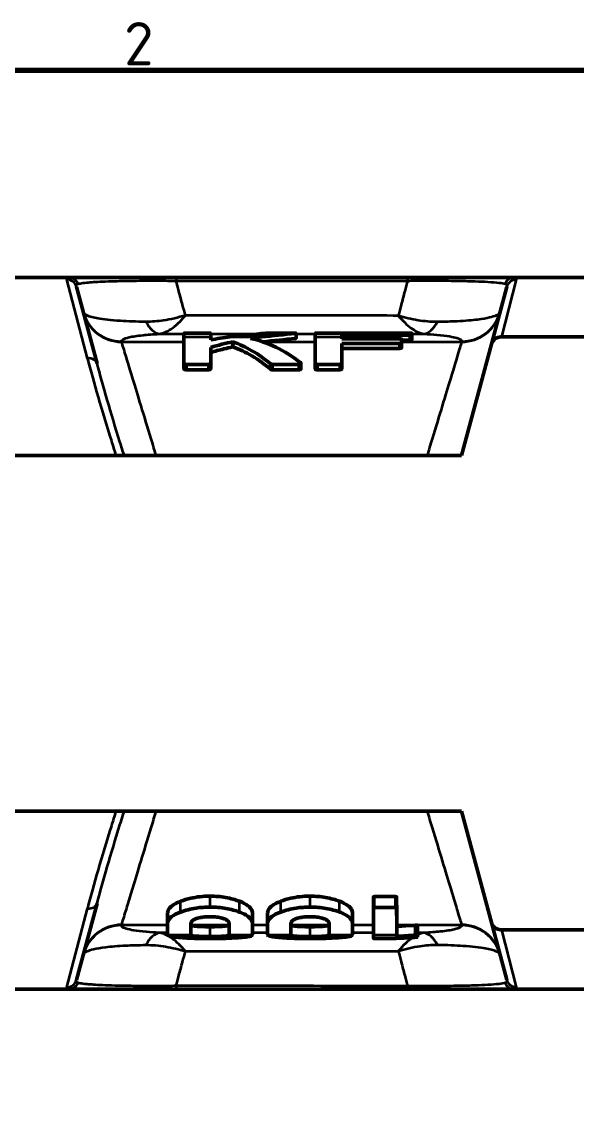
# Model space of a CAD drawing. Header units: millimetres. Extents: x 0 to 1485, y 0 to 1050.
# Drawn here: x 1183.6 to 1295.8, y 811.3 to 1034.7 of the extents above; entities that cross this region are included whole.
import ezdxf

# ---------------------------------------------------------------- set-up
doc = ezdxf.new("R2010")
doc.units = ezdxf.units.MM
doc.header["$LTSCALE"] = 2.5
for name, color, linetype, lineweight in [('Rahmen (ISO)', 7, 'Continuous', 70), ('Sichtbar (ISO)', 7, 'Continuous', 50), ('Sichtbar schmal (ISO)', 7, 'Continuous', 35)]:
    doc.layers.add(name, color=color, linetype=linetype, lineweight=lineweight)
doc.styles.add('Notiztext (DIN)', font='isocpeur.ttf')

# ---------------------------------------------------------------- blocks, each defined once
blk = doc.blocks.new('Ränder Standardrahmen')
at = {"layer": 'Rahmen (ISO)', "flags": 128}
blk.add_lwpolyline([(10, 10), (10, 410), (584, 410), (584, 10), (10, 10)], dxfattribs=at)
at = {"layer": 'Rahmen (ISO)', "insert": (481.703, 410.4), "char_height": 3.5, "attachment_point": 7, "style": 'Notiztext (DIN)'}
blk.add_mtext('2', dxfattribs=at)

msp = doc.modelspace()

# ---------------------------------------------------------------- linework, layer by layer
at = {"layer": 'Sichtbar (ISO)'}
for p, q in [((1177.187, 983.024), (1193.13, 983.024)), ((1214.765, 983.024), (1193.13, 983.024)), ((1194.642, 981.171), (1198.796, 965.67)), ((1261.572, 983.024), (1214.765, 983.024)), ((1283.144, 983.024), (1261.572, 983.024)), ((1278.533, 969.541), (1281.645, 981.153)), ((1299.174, 983.024), (1283.144, 983.024)), ((1216.378, 971.755), (1216.378, 971.02)), ((1216.378, 971.02), (1216.378, 965.704)), ((1221.778, 971.02), (1221.778, 971.756)), ((1221.778, 970.411), (1221.778, 971.02)), ((1226.266, 970.036), (1226.266, 969.016)), ((1239.048, 971.758), (1239.048, 970.754)), ((1242.922, 971.758), (1242.922, 971.02)), ((1242.922, 971.02), (1242.922, 965.705)), ((1248.298, 971.02), (1248.298, 971.367)), ((1248.298, 970.63), (1248.298, 971.02)), ((1248.298, 965.705), (1248.298, 969.724)), ((1260.37, 969.836), (1260.37, 970.557)), ((1260.37, 969.836), (1260.37, 968.812)), ((1262.458, 971.408), (1262.458, 971.761)), ((1262.458, 971.408), (1262.458, 970.405)), ((1280.465, 971.024), (1389.93, 971.024)), ((1221.778, 965.704), (1221.778, 968.9)), ((1259.89, 968.698), (1248.298, 968.698)), ((1272.5, 947.024), (1278.533, 969.541)), ((1216.378, 965.704), (1216.378, 964.603)), ((1216.882, 965.471), (1221.298, 965.471)), ((1221.778, 965.704), (1221.778, 964.603)), ((1233.874, 965.594), (1233.874, 964.49)), ((1234.306, 965.471), (1239.514, 965.472)), ((1240.036, 965.69), (1240.036, 964.588)), ((1242.922, 965.705), (1242.922, 964.603)), ((1243.402, 965.472), (1247.818, 965.472)), ((1248.298, 965.705), (1248.298, 964.604)), ((1221.298, 964.365), (1216.882, 964.365)), ((1239.514, 964.365), (1234.306, 964.365)), ((1247.818, 964.365), (1243.402, 964.365)), ((1272.5, 947.024), (991.792, 947.024)), ((1272.5, 875.024), (991.792, 875.024)), ((1278.533, 852.506), (1272.5, 875.024)), ((1198.796, 856.378), (1194.642, 840.877)), ((1254.674, 855.418), (1254.674, 857.625)), ((1254.914, 857.739), (1259.138, 857.739)), ((1213.058, 852.343), (1213.058, 854.431)), ((1230.218, 852.342), (1230.218, 854.431)), ((1233.29, 852.342), (1233.29, 854.43)), ((1250.45, 852.342), (1250.45, 854.43)), ((1254.674, 855.418), (1254.674, 850.031)), ((1259.138, 855.528), (1254.914, 855.528)), ((1213.058, 852.343), (1213.058, 850.031)), ((1217.762, 850.031), (1217.762, 852.266)), ((1225.514, 852.265), (1225.514, 850.031)), ((1230.218, 850.031), (1230.218, 852.342)), ((1233.29, 852.342), (1233.29, 850.031)), ((1237.994, 850.031), (1237.994, 852.265)), ((1245.746, 852.265), (1245.746, 850.031)), ((1250.45, 850.031), (1250.45, 852.342)), ((1259.398, 852.024), (1259.402, 851.706)), ((1259.402, 849.699), (1259.402, 851.706)), ((1263.194, 849.935), (1263.194, 851.943)), ((1263.578, 849.919), (1263.578, 851.926)), ((1281.645, 840.894), (1278.533, 852.506)), ((1213.058, 850.031), (1213.058, 849.978)), ((1217.762, 850), (1217.762, 850.031)), ((1225.514, 850.031), (1225.514, 850)), ((1230.218, 849.978), (1230.218, 850.031)), ((1233.29, 850.031), (1233.29, 849.977)), ((1237.994, 849.999), (1237.994, 850.031)), ((1245.746, 850.031), (1245.746, 849.999)), ((1250.45, 849.977), (1250.45, 850.031)), ((1254.674, 850.031), (1254.674, 849.288)), ((1259.402, 849.699), (1259.398, 850.031)), ((1263.578, 849.54), (1263.578, 849.919)), ((1389.93, 851.024), (1280.465, 851.024)), ((1193.13, 839.024), (1177.187, 839.024)), ((1193.13, 839.024), (1214.765, 839.024)), ((1214.765, 839.024), (1261.572, 839.024)), ((1261.572, 839.024), (1283.144, 839.024)), ((1299.174, 839.024), (1283.144, 839.024))]:
    msp.add_line(p, q, dxfattribs=at)
for centre, start, end in [((1280.465, 969.024), 90, 165), ((1280.465, 853.024), 195, 270)]:
    msp.add_arc(centre, 2, start, end, dxfattribs=at)
for points, knots in [([(1216.882, 971.795), (1216.858, 971.795), (1216.835, 971.795), (1216.783, 971.795), (1216.755, 971.794), (1216.675, 971.792), (1216.626, 971.79), (1216.528, 971.784), (1216.49, 971.78), (1216.437, 971.774), (1216.413, 971.771), (1216.384, 971.763), (1216.378, 971.759), (1216.378, 971.755)], [0, 0, 0, 0, 0.00707077, 0.00707077, 0.01557615, 0.01557615, 0.03218262, 0.03218262, 0.0520908, 0.0520908, 0.07884837, 0.07884837, 0.10317671, 0.10317671, 0.10317671, 0.10317671]), ([(1221.778, 971.756), (1221.778, 971.761), (1221.767, 971.766), (1221.719, 971.775), (1221.683, 971.78), (1221.59, 971.788), (1221.539, 971.791), (1221.454, 971.794), (1221.423, 971.795), (1221.375, 971.795), (1221.359, 971.796), (1221.327, 971.796), (1221.313, 971.796), (1221.298, 971.796)], [0, 0, 0, 0, 0.018224852, 0.018224852, 0.03752498, 0.03752498, 0.058033584, 0.058033584, 0.069120053, 0.069120053, 0.074791049, 0.074791049, 0.079824609, 0.079824609, 0.079824609, 0.079824609]), ([(1233.298, 971.798), (1233.289, 971.798), (1233.281, 971.797), (1233.249, 971.797), (1233.224, 971.797), (1233.15, 971.795), (1233.069, 971.792), (1232.981, 971.788), (1232.956, 971.787), (1232.918, 971.784), (1232.902, 971.783), (1232.89, 971.781)], [0, 0, 0, 0, 0.002571018, 0.002571018, 0.009668011, 0.009668011, 0.025693581, 0.025693581, 0.031747231, 0.031747231, 0.036618875, 0.036618875, 0.036618875, 0.036618875]), ([(1238.914, 971.73), (1238.963, 971.735), (1239.004, 971.74), (1239.045, 971.751), (1239.051, 971.756), (1239.041, 971.766), (1239.024, 971.771), (1238.979, 971.778), (1238.95, 971.783), (1238.869, 971.79), (1238.826, 971.793), (1238.744, 971.796), (1238.711, 971.797), (1238.655, 971.798), (1238.634, 971.798), (1238.593, 971.798), (1238.574, 971.798), (1238.554, 971.798)], [0, 0, 0, 0, 0.023213062, 0.023213062, 0.040773092, 0.040773092, 0.058494986, 0.058494986, 0.07169635, 0.07169635, 0.082846951, 0.082846951, 0.090113902, 0.090113902, 0.094458675, 0.094458675, 0.098513591, 0.098513591, 0.098513591, 0.098513591]), ([(1239.048, 970.754), (1239.048, 970.75), (1239.039, 970.746), (1238.999, 970.736), (1238.96, 970.731), (1238.914, 970.726)], [0.090596155, 0.090596155, 0.090596155, 0.090596155, 0.112429113, 0.112429113, 0.144495524, 0.144495524, 0.144495524, 0.144495524]), ([(1243.402, 971.799), (1243.383, 971.799), (1243.364, 971.799), (1243.32, 971.798), (1243.296, 971.798), (1243.221, 971.796), (1243.174, 971.794), (1243.086, 971.789), (1243.044, 971.785), (1242.981, 971.778), (1242.957, 971.774), (1242.928, 971.766), (1242.922, 971.762), (1242.922, 971.758)], [0, 0, 0, 0, 0.005731751, 0.005731751, 0.013089433, 0.013089433, 0.029148523, 0.029148523, 0.045843443, 0.045843443, 0.061319531, 0.061319531, 0.07538946, 0.07538946, 0.07538946, 0.07538946]), ([(1260.37, 970.557), (1260.37, 970.567), (1260.361, 970.577), (1260.319, 970.594), (1260.292, 970.601), (1260.219, 970.613), (1260.168, 970.619), (1260.074, 970.626), (1260.035, 970.628), (1259.96, 970.63), (1259.925, 970.631), (1259.89, 970.631)], [0, 0, 0, 0, 0.020669978, 0.020669978, 0.037602102, 0.037602102, 0.053703958, 0.053703958, 0.064131667, 0.064131667, 0.072895555, 0.072895555, 0.072895555, 0.072895555]), ([(1259.89, 969.724), (1259.931, 969.724), (1259.972, 969.725), (1260.059, 969.731), (1260.102, 969.735), (1260.19, 969.748), (1260.246, 969.759), (1260.315, 969.782), (1260.335, 969.792), (1260.363, 969.813), (1260.37, 969.825), (1260.37, 969.836)], [0, 0, 0, 0, 0.012466113, 0.012466113, 0.027008874, 0.027008874, 0.044318469, 0.044318469, 0.054885075, 0.054885075, 0.066886871, 0.066886871, 0.066886871, 0.066886871]), ([(1262.458, 971.761), (1262.458, 971.766), (1262.447, 971.772), (1262.401, 971.781), (1262.372, 971.785), (1262.311, 971.791), (1262.273, 971.794), (1262.177, 971.798), (1262.139, 971.799), (1262.076, 971.801), (1262.05, 971.801), (1262.001, 971.801), (1261.978, 971.801), (1261.954, 971.801)], [0, 0, 0, 0, 0.019463062, 0.019463062, 0.0357874, 0.0357874, 0.047483086, 0.047483086, 0.054378809, 0.054378809, 0.058771749, 0.058771749, 0.062860585, 0.062860585, 0.062860585, 0.062860585]), ([(1261.954, 971.368), (1261.984, 971.368), (1262.014, 971.368), (1262.075, 971.369), (1262.107, 971.369), (1262.188, 971.371), (1262.234, 971.373), (1262.32, 971.378), (1262.351, 971.381), (1262.402, 971.387), (1262.423, 971.391), (1262.452, 971.399), (1262.458, 971.404), (1262.458, 971.408)], [0, 0, 0, 0, 0.00897859, 0.00897859, 0.018588605, 0.018588605, 0.034185324, 0.034185324, 0.050208161, 0.050208161, 0.07298202, 0.07298202, 0.096639375, 0.096639375, 0.096639375, 0.096639375]), ([(1262.458, 970.405), (1262.458, 970.399), (1262.447, 970.393), (1262.399, 970.383), (1262.367, 970.379), (1262.302, 970.373), (1262.258, 970.37), (1262.114, 970.365), (1262.033, 970.364), (1261.954, 970.364)], [0, 0, 0, 0, 0.021151976, 0.021151976, 0.038662219, 0.038662219, 0.048936951, 0.048936951, 0.059676119, 0.059676119, 0.059676119, 0.059676119]), ([(1226.266, 969.016), (1225.65, 968.884), (1225.034, 968.742), (1223.554, 968.376), (1222.668, 968.134), (1221.778, 967.86)], [0, 0, 0, 0, 0.26982539, 0.26982539, 0.64795367, 0.64795367, 0.64795367, 0.64795367]), ([(1260.37, 968.812), (1260.37, 968.797), (1260.358, 968.781), (1260.298, 968.749), (1260.253, 968.738), (1260.18, 968.721), (1260.129, 968.712), (1260.042, 968.704), (1260.013, 968.702), (1259.952, 968.699), (1259.921, 968.698), (1259.89, 968.698)], [0, 0, 0, 0, 0.02184499, 0.02184499, 0.04713643, 0.04713643, 0.08787188, 0.08787188, 0.10722044, 0.10722044, 0.1270244, 0.1270244, 0.1270244, 0.1270244]), ([(1216.378, 965.704), (1216.378, 965.67), (1216.391, 965.637), (1216.451, 965.575), (1216.493, 965.55), (1216.583, 965.512), (1216.631, 965.498), (1216.716, 965.482), (1216.747, 965.478), (1216.813, 965.472), (1216.848, 965.471), (1216.882, 965.471)], [0, 0, 0, 0, 0.024512633, 0.024512633, 0.047842358, 0.047842358, 0.068333562, 0.068333562, 0.079757775, 0.079757775, 0.09158274, 0.09158274, 0.09158274, 0.09158274]), ([(1221.298, 965.471), (1221.347, 965.471), (1221.394, 965.474), (1221.494, 965.489), (1221.542, 965.502), (1221.62, 965.531), (1221.671, 965.553), (1221.733, 965.602), (1221.749, 965.62), (1221.773, 965.661), (1221.778, 965.683), (1221.778, 965.704)], [0, 0, 0, 0, 0.014656935, 0.014656935, 0.03169815, 0.03169815, 0.045918755, 0.045918755, 0.053880126, 0.053880126, 0.062786622, 0.062786622, 0.062786622, 0.062786622]), ([(1233.874, 965.594), (1233.88, 965.584), (1233.89, 965.574), (1233.924, 965.552), (1233.95, 965.54), (1234.027, 965.513), (1234.099, 965.494), (1234.195, 965.479), (1234.219, 965.476), (1234.265, 965.472), (1234.285, 965.471), (1234.306, 965.471)], [0, 0, 0, 0, 0.007866317, 0.007866317, 0.018624772, 0.018624772, 0.037994115, 0.037994115, 0.044411946, 0.044411946, 0.049625636, 0.049625636, 0.049625636, 0.049625636]), ([(1239.514, 965.472), (1239.58, 965.472), (1239.646, 965.475), (1239.762, 965.493), (1239.81, 965.505), (1239.918, 965.545), (1239.959, 965.574), (1240.013, 965.62), (1240.031, 965.648), (1240.039, 965.701), (1240.033, 965.724), (1240.003, 965.775), (1239.977, 965.801), (1239.946, 965.825)], [0, 0, 0, 0, 0.01985699, 0.01985699, 0.03688494, 0.03688494, 0.06297512, 0.06297512, 0.09893024, 0.09893024, 0.12790005, 0.12790005, 0.16203552, 0.16203552, 0.16203552, 0.16203552]), ([(1242.922, 965.705), (1242.922, 965.671), (1242.935, 965.637), (1242.983, 965.588), (1243.017, 965.559), (1243.128, 965.512), (1243.176, 965.497), (1243.259, 965.482), (1243.287, 965.478), (1243.344, 965.473), (1243.373, 965.472), (1243.402, 965.472)], [0, 0, 0, 0, 0.024512899, 0.024512899, 0.038195782, 0.038195782, 0.046694491, 0.046694491, 0.050867262, 0.050867262, 0.05494395, 0.05494395, 0.05494395, 0.05494395]), ([(1247.818, 965.472), (1247.867, 965.472), (1247.914, 965.475), (1248.014, 965.49), (1248.062, 965.503), (1248.14, 965.532), (1248.191, 965.554), (1248.253, 965.602), (1248.269, 965.621), (1248.293, 965.661), (1248.298, 965.683), (1248.298, 965.705)], [0, 0, 0, 0, 0.01465705, 0.01465705, 0.031698365, 0.031698365, 0.045919113, 0.045919113, 0.053880501, 0.053880501, 0.062787039, 0.062787039, 0.062787039, 0.062787039]), ([(1216.882, 964.365), (1216.817, 964.365), (1216.754, 964.369), (1216.639, 964.39), (1216.591, 964.404), (1216.512, 964.436), (1216.465, 964.46), (1216.412, 964.51), (1216.399, 964.527), (1216.382, 964.564), (1216.378, 964.583), (1216.378, 964.603)], [0, 0, 0, 0, 0.019494817, 0.019494817, 0.037189044, 0.037189044, 0.052367946, 0.052367946, 0.059917616, 0.059917616, 0.06790191, 0.06790191, 0.06790191, 0.06790191]), ([(1221.778, 964.603), (1221.778, 964.568), (1221.765, 964.533), (1221.715, 964.481), (1221.681, 964.454), (1221.574, 964.407), (1221.525, 964.391), (1221.442, 964.375), (1221.415, 964.371), (1221.357, 964.366), (1221.328, 964.365), (1221.298, 964.365)], [0, 0, 0, 0, 0.024758299, 0.024758299, 0.039499087, 0.039499087, 0.0492787, 0.0492787, 0.053923247, 0.053923247, 0.058662821, 0.058662821, 0.058662821, 0.058662821]), ([(1234.306, 964.365), (1234.263, 964.365), (1234.22, 964.369), (1234.105, 964.386), (1234.035, 964.406), (1233.964, 964.43), (1233.935, 964.441), (1233.904, 964.46), (1233.896, 964.466), (1233.882, 964.478), (1233.877, 964.484), (1233.874, 964.49)], [0, 0, 0, 0, 0.012949247, 0.012949247, 0.036628738, 0.036628738, 0.053109727, 0.053109727, 0.06023464, 0.06023464, 0.066900322, 0.066900322, 0.066900322, 0.066900322]), ([(1240.036, 964.588), (1240.036, 964.567), (1240.029, 964.546), (1239.99, 964.489), (1239.947, 964.462), (1239.883, 964.425), (1239.837, 964.407), (1239.744, 964.384), (1239.703, 964.377), (1239.612, 964.367), (1239.563, 964.365), (1239.514, 964.365)], [0.03427942, 0.03427942, 0.03427942, 0.03427942, 0.04939712, 0.04939712, 0.07612874, 0.07612874, 0.11377177, 0.11377177, 0.14073085, 0.14073085, 0.17020863, 0.17020863, 0.17020863, 0.17020863]), ([(1243.402, 964.365), (1243.346, 964.365), (1243.292, 964.37), (1243.188, 964.388), (1243.142, 964.402), (1243.06, 964.435), (1243.01, 964.46), (1242.956, 964.511), (1242.943, 964.528), (1242.926, 964.565), (1242.922, 964.584), (1242.922, 964.603)], [0, 0, 0, 0, 0.016829473, 0.016829473, 0.033637638, 0.033637638, 0.050509946, 0.050509946, 0.058616138, 0.058616138, 0.067188831, 0.067188831, 0.067188831, 0.067188831]), ([(1248.298, 964.604), (1248.298, 964.569), (1248.285, 964.534), (1248.235, 964.482), (1248.201, 964.455), (1248.094, 964.407), (1248.045, 964.392), (1247.962, 964.376), (1247.935, 964.372), (1247.877, 964.367), (1247.848, 964.365), (1247.818, 964.365)], [0, 0, 0, 0, 0.024758596, 0.024758596, 0.039497243, 0.039497243, 0.049274649, 0.049274649, 0.053918147, 0.053918147, 0.058656649, 0.058656649, 0.058656649, 0.058656649]), ([(1213.058, 854.431), (1213.058, 854.728), (1213.168, 855.052), (1213.635, 855.631), (1213.918, 855.879), (1214.681, 856.362), (1215.149, 856.589), (1215.698, 856.796)], [0, 0, 0, 0, 0.30506914, 0.30506914, 0.53082873, 0.53082873, 0.75728184, 0.75728184, 0.75728184, 0.75728184]), ([(1215.698, 856.796), (1216.324, 857.033), (1217.013, 857.248), (1218.35, 857.55), (1218.955, 857.653), (1220.264, 857.798), (1220.952, 857.833), (1221.65, 857.833)], [0, 0, 0, 0, 0.25890185, 0.25890185, 0.45502897, 0.45502897, 0.66428351, 0.66428351, 0.66428351, 0.66428351]), ([(1221.65, 857.833), (1222.734, 857.833), (1223.778, 857.747), (1225.837, 857.383), (1226.772, 857.109), (1227.602, 856.795)], [0, 0, 0, 0, 0.32511541, 0.32511541, 0.66844627, 0.66844627, 0.66844627, 0.66844627]), ([(1227.602, 856.795), (1228.32, 856.526), (1228.889, 856.222), (1229.625, 855.657), (1229.847, 855.413), (1230.151, 854.915), (1230.218, 854.665), (1230.218, 854.431)], [0, 0, 0, 0, 0.2956964, 0.2956964, 0.51683329, 0.51683329, 0.75722202, 0.75722202, 0.75722202, 0.75722202]), ([(1233.29, 854.43), (1233.29, 854.728), (1233.4, 855.051), (1233.867, 855.631), (1234.15, 855.879), (1234.913, 856.362), (1235.381, 856.589), (1235.93, 856.795)], [0, 0, 0, 0, 0.30506763, 0.30506763, 0.53082931, 0.53082931, 0.75728446, 0.75728446, 0.75728446, 0.75728446]), ([(1235.93, 856.795), (1236.556, 857.032), (1237.245, 857.247), (1238.582, 857.55), (1239.187, 857.652), (1240.496, 857.797), (1241.184, 857.833), (1241.882, 857.833)], [0, 0, 0, 0, 0.2589, 0.2589, 0.4550282, 0.4550282, 0.66428417, 0.66428417, 0.66428417, 0.66428417]), ([(1241.882, 857.833), (1242.966, 857.833), (1244.01, 857.746), (1246.069, 857.382), (1247.004, 857.109), (1247.834, 856.795)], [0, 0, 0, 0, 0.32511542, 0.32511542, 0.66844694, 0.66844694, 0.66844694, 0.66844694]), ([(1247.834, 856.795), (1248.552, 856.525), (1249.121, 856.222), (1249.857, 855.657), (1250.079, 855.413), (1250.383, 854.915), (1250.45, 854.664), (1250.45, 854.43)], [0, 0, 0, 0, 0.295696, 0.295696, 0.51683441, 0.51683441, 0.75722457, 0.75722457, 0.75722457, 0.75722457]), ([(1254.674, 857.625), (1254.674, 857.643), (1254.679, 857.663), (1254.702, 857.692), (1254.716, 857.702), (1254.75, 857.718), (1254.769, 857.724), (1254.808, 857.733), (1254.827, 857.735), (1254.869, 857.739), (1254.891, 857.739), (1254.914, 857.739)], [0, 0, 0, 0, 0.012987449, 0.012987449, 0.021174555, 0.021174555, 0.028305523, 0.028305523, 0.034240074, 0.034240074, 0.040979243, 0.040979243, 0.040979243, 0.040979243]), ([(1259.138, 857.739), (1259.174, 857.739), (1259.211, 857.737), (1259.269, 857.728), (1259.29, 857.722), (1259.326, 857.708), (1259.339, 857.699), (1259.36, 857.681), (1259.366, 857.671), (1259.376, 857.649), (1259.378, 857.637), (1259.378, 857.625)], [0, 0, 0, 0, 0.01089991, 0.01089991, 0.018452469, 0.018452469, 0.025629728, 0.025629728, 0.032751034, 0.032751034, 0.041086269, 0.041086269, 0.041086269, 0.041086269]), ([(1215.698, 854.621), (1214.923, 854.341), (1214.319, 854.025), (1213.579, 853.45), (1213.369, 853.211), (1213.112, 852.757), (1213.058, 852.544), (1213.058, 852.343)], [0, 0, 0, 0, 0.31827754, 0.31827754, 0.54302726, 0.54302726, 0.75627018, 0.75627018, 0.75627018, 0.75627018]), ([(1221.65, 855.619), (1220.684, 855.619), (1219.745, 855.553), (1218.277, 855.332), (1217.745, 855.224), (1216.686, 854.956), (1216.173, 854.794), (1215.698, 854.621)], [0, 0, 0, 0, 0.28966176, 0.28966176, 0.46850298, 0.46850298, 0.66465107, 0.66465107, 0.66465107, 0.66465107]), ([(1217.762, 852.266), (1217.762, 852.463), (1217.852, 852.677), (1218.33, 853.069), (1218.632, 853.2), (1219.181, 853.392), (1219.518, 853.477), (1220.164, 853.583), (1220.438, 853.613), (1221.026, 853.656), (1221.338, 853.666), (1221.65, 853.666)], [0, 0, 0, 0, 0.21250083, 0.21250083, 0.40431539, 0.40431539, 0.6243665, 0.6243665, 0.77345247, 0.77345247, 0.93416024, 0.93416024, 0.93416024, 0.93416024]), ([(1227.602, 854.621), (1226.792, 854.916), (1225.882, 855.173), (1224.347, 855.441), (1223.821, 855.509), (1222.74, 855.597), (1222.197, 855.618), (1221.65, 855.619)], [0, 0, 0, 0, 0.33386685, 0.33386685, 0.49985794, 0.49985794, 0.66402161, 0.66402161, 0.66402161, 0.66402161]), ([(1221.65, 853.666), (1222.114, 853.665), (1222.576, 853.644), (1223.401, 853.547), (1223.751, 853.481), (1224.354, 853.315), (1224.692, 853.197), (1225.177, 852.903), (1225.315, 852.769), (1225.481, 852.511), (1225.514, 852.385), (1225.514, 852.265)], [0, 0, 0, 0, 0.13932483, 0.13932483, 0.26134749, 0.26134749, 0.37335177, 0.37335177, 0.45841812, 0.45841812, 0.53949667, 0.53949667, 0.53949667, 0.53949667]), ([(1230.218, 852.342), (1230.218, 852.728), (1230.023, 853.16), (1229.293, 853.786), (1229.014, 853.974), (1228.36, 854.32), (1228.003, 854.476), (1227.602, 854.621)], [0, 0, 0, 0, 0.40932015, 0.40932015, 0.58893626, 0.58893626, 0.75369027, 0.75369027, 0.75369027, 0.75369027]), ([(1235.93, 854.62), (1235.155, 854.34), (1234.551, 854.024), (1233.811, 853.449), (1233.601, 853.21), (1233.344, 852.757), (1233.29, 852.543), (1233.29, 852.342)], [0, 0, 0, 0, 0.31827842, 0.31827842, 0.54303826, 0.54303826, 0.75627263, 0.75627263, 0.75627263, 0.75627263]), ([(1241.882, 855.618), (1240.916, 855.618), (1239.977, 855.552), (1238.509, 855.332), (1237.977, 855.223), (1236.918, 854.955), (1236.405, 854.794), (1235.93, 854.62)], [0, 0, 0, 0, 0.28966126, 0.28966126, 0.46850516, 0.46850516, 0.66465169, 0.66465169, 0.66465169, 0.66465169]), ([(1237.994, 852.265), (1237.994, 852.462), (1238.084, 852.676), (1238.562, 853.068), (1238.864, 853.2), (1239.413, 853.392), (1239.75, 853.476), (1240.396, 853.582), (1240.67, 853.613), (1241.258, 853.655), (1241.57, 853.665), (1241.882, 853.665)], [0, 0, 0, 0, 0.21249007, 0.21249007, 0.404348, 0.404348, 0.6245324, 0.6245324, 0.77372378, 0.77372378, 0.93454151, 0.93454151, 0.93454151, 0.93454151]), ([(1247.834, 854.62), (1247.024, 854.915), (1246.114, 855.172), (1244.579, 855.441), (1244.053, 855.508), (1242.972, 855.597), (1242.429, 855.618), (1241.882, 855.618)], [0, 0, 0, 0, 0.33386391, 0.33386391, 0.49985622, 0.49985622, 0.66402213, 0.66402213, 0.66402213, 0.66402213]), ([(1241.882, 853.665), (1242.346, 853.665), (1242.808, 853.643), (1243.633, 853.547), (1243.983, 853.48), (1244.586, 853.314), (1244.924, 853.196), (1245.409, 852.902), (1245.547, 852.768), (1245.713, 852.51), (1245.746, 852.385), (1245.746, 852.265)], [0, 0, 0, 0, 0.13931372, 0.13931372, 0.26132777, 0.26132777, 0.3733293, 0.3733293, 0.45840616, 0.45840616, 0.53948869, 0.53948869, 0.53948869, 0.53948869]), ([(1250.45, 852.342), (1250.45, 852.728), (1250.255, 853.159), (1249.525, 853.785), (1249.246, 853.973), (1248.592, 854.319), (1248.235, 854.475), (1247.834, 854.62)], [0, 0, 0, 0, 0.40931871, 0.40931871, 0.58893768, 0.58893768, 0.75369265, 0.75369265, 0.75369265, 0.75369265]), ([(1254.914, 855.528), (1254.879, 855.528), (1254.843, 855.527), (1254.788, 855.518), (1254.768, 855.514), (1254.733, 855.501), (1254.719, 855.494), (1254.697, 855.477), (1254.689, 855.468), (1254.677, 855.445), (1254.674, 855.432), (1254.674, 855.418)], [0, 0, 0, 0, 0.010529471, 0.010529471, 0.017444391, 0.017444391, 0.024169003, 0.024169003, 0.031217237, 0.031217237, 0.040886352, 0.040886352, 0.040886352, 0.040886352]), ([(1259.378, 855.418), (1259.378, 855.437), (1259.373, 855.457), (1259.346, 855.485), (1259.333, 855.494), (1259.299, 855.509), (1259.282, 855.514), (1259.245, 855.521), (1259.227, 855.524), (1259.185, 855.527), (1259.161, 855.528), (1259.138, 855.528)], [0, 0, 0, 0, 0.013519488, 0.013519488, 0.021509903, 0.021509903, 0.027999938, 0.027999938, 0.033786938, 0.033786938, 0.0407829, 0.0407829, 0.0407829, 0.0407829]), ([(1217.762, 852.007), (1217.762, 851.952), (1217.848, 851.895), (1218.316, 851.793), (1218.619, 851.762), (1219.158, 851.715), (1219.526, 851.693), (1220.203, 851.668), (1220.47, 851.662), (1221.043, 851.652), (1221.347, 851.65), (1221.65, 851.65)], [0, 0, 0, 0, 0.2000799, 0.2000799, 0.3891521, 0.3891521, 0.6596562, 0.6596562, 0.8246676, 0.8246676, 1.0036314, 1.0036314, 1.0036314, 1.0036314]), ([(1221.65, 851.65), (1222.203, 851.65), (1222.754, 851.657), (1223.686, 851.689), (1224.056, 851.709), (1224.647, 851.758), (1224.927, 851.789), (1225.418, 851.887), (1225.514, 851.948), (1225.514, 852.007)], [0, 0, 0, 0, 0.1659639, 0.1659639, 0.30172438, 0.30172438, 0.41583048, 0.41583048, 0.55899898, 0.55899898, 0.55899898, 0.55899898]), ([(1237.994, 852.007), (1237.994, 851.951), (1238.08, 851.893), (1238.547, 851.792), (1238.851, 851.76), (1239.39, 851.713), (1239.758, 851.691), (1240.435, 851.667), (1240.702, 851.66), (1241.275, 851.651), (1241.579, 851.649), (1241.882, 851.649)], [0, 0, 0, 0, 0.2000809, 0.2000809, 0.3891588, 0.3891588, 0.6596713, 0.6596713, 0.824689, 0.824689, 1.0036611, 1.0036611, 1.0036611, 1.0036611]), ([(1241.882, 851.649), (1242.435, 851.649), (1242.986, 851.655), (1243.918, 851.687), (1244.288, 851.708), (1244.879, 851.757), (1245.159, 851.787), (1245.65, 851.886), (1245.746, 851.947), (1245.746, 852.006)], [0, 0, 0, 0, 0.16596278, 0.16596278, 0.30172058, 0.30172058, 0.4158704, 0.4158704, 0.55914387, 0.55914387, 0.55914387, 0.55914387]), ([(1259.402, 851.706), (1260.019, 851.746), (1260.64, 851.786), (1262.22, 851.885), (1262.568, 851.906), (1263.194, 851.943)], [0, 0, 0, 0, 0.2339956, 0.2339956, 0.59242268, 0.59242268, 0.59242268, 0.59242268]), ([(1263.194, 851.943), (1263.227, 851.944), (1263.264, 851.946), (1263.316, 851.947), (1263.33, 851.947), (1263.351, 851.947), (1263.357, 851.947), (1263.39, 851.947), (1263.415, 851.946), (1263.461, 851.945), (1263.487, 851.943), (1263.531, 851.939), (1263.547, 851.937), (1263.572, 851.932), (1263.578, 851.929), (1263.578, 851.926)], [0, 0, 0, 0, 0.011960814, 0.011960814, 0.016146821, 0.016146821, 0.018122717, 0.018122717, 0.025958853, 0.025958853, 0.033521635, 0.033521635, 0.040787957, 0.040787957, 0.049459079, 0.049459079, 0.049459079, 0.049459079]), ([(1213.058, 849.978), (1213.058, 849.887), (1213.199, 849.795), (1213.76, 849.66), (1214.022, 849.615), (1214.721, 849.524), (1215.174, 849.479), (1215.698, 849.44)], [0, 0, 0, 0, 0.32910933, 0.32910933, 0.50964898, 0.50964898, 0.72180015, 0.72180015, 0.72180015, 0.72180015]), ([(1215.698, 849.44), (1216.917, 849.353), (1218.058, 849.309), (1219.368, 849.272), (1219.828, 849.263), (1220.528, 849.254), (1220.76, 849.251), (1221.212, 849.249), (1221.431, 849.248), (1221.65, 849.248)], [0, 0, 0, 0, 0.48121242, 0.48121242, 0.73269838, 0.73269838, 0.85701422, 0.85701422, 0.97314109, 0.97314109, 0.97314109, 0.97314109]), ([(1221.65, 849.643), (1221.449, 849.643), (1221.249, 849.644), (1220.823, 849.649), (1220.6, 849.652), (1219.99, 849.667), (1219.628, 849.682), (1219.107, 849.713), (1218.798, 849.735), (1218.273, 849.797), (1218.101, 849.828), (1217.822, 849.906), (1217.762, 849.954), (1217.762, 850)], [0, 0, 0, 0, 0.06011479, 0.06011479, 0.12852058, 0.12852058, 0.25053123, 0.25053123, 0.32175652, 0.32175652, 0.38109482, 0.38109482, 0.46096479, 0.46096479, 0.46096479, 0.46096479]), ([(1225.514, 850), (1225.514, 849.949), (1225.443, 849.897), (1225.12, 849.816), (1224.935, 849.786), (1224.47, 849.735), (1224.17, 849.709), (1223.479, 849.674), (1223.163, 849.663), (1222.626, 849.651), (1222.419, 849.648), (1222.024, 849.644), (1221.837, 849.643), (1221.65, 849.643)], [0, 0, 0, 0, 0.18232277, 0.18232277, 0.30593814, 0.30593814, 0.41225509, 0.41225509, 0.49069072, 0.49069072, 0.53851753, 0.53851753, 0.58098323, 0.58098323, 0.58098323, 0.58098323]), ([(1221.65, 849.248), (1222.018, 849.248), (1222.386, 849.25), (1223.215, 849.258), (1223.672, 849.265), (1224.985, 849.297), (1225.789, 849.329), (1226.911, 849.391), (1227.265, 849.414), (1227.602, 849.439)], [0, 0, 0, 0, 0.11052965, 0.11052965, 0.25060792, 0.25060792, 0.52035641, 0.52035641, 0.65507698, 0.65507698, 0.65507698, 0.65507698]), ([(1227.602, 849.439), (1228.256, 849.486), (1228.794, 849.542), (1229.586, 849.664), (1229.844, 849.726), (1230.155, 849.852), (1230.218, 849.915), (1230.218, 849.978)], [0, 0, 0, 0, 0.25955949, 0.25955949, 0.49714682, 0.49714682, 0.72111175, 0.72111175, 0.72111175, 0.72111175]), ([(1233.29, 849.977), (1233.29, 849.886), (1233.431, 849.793), (1233.992, 849.659), (1234.254, 849.613), (1234.953, 849.522), (1235.406, 849.477), (1235.93, 849.438)], [0, 0, 0, 0, 0.32910641, 0.32910641, 0.50964615, 0.50964615, 0.72181241, 0.72181241, 0.72181241, 0.72181241]), ([(1235.93, 849.438), (1237.15, 849.35), (1238.292, 849.306), (1239.602, 849.269), (1240.061, 849.26), (1240.761, 849.251), (1240.994, 849.249), (1241.445, 849.246), (1241.663, 849.245), (1241.882, 849.245)], [0, 0, 0, 0, 0.481418, 0.481418, 0.73261779, 0.73261779, 0.85673592, 0.85673592, 0.97264743, 0.97264743, 0.97264743, 0.97264743]), ([(1241.882, 849.642), (1241.682, 849.642), (1241.482, 849.642), (1241.057, 849.647), (1240.833, 849.65), (1240.225, 849.665), (1239.863, 849.68), (1239.249, 849.717), (1238.978, 849.739), (1238.507, 849.795), (1238.334, 849.827), (1238.054, 849.905), (1237.994, 849.953), (1237.994, 849.999)], [0, 0, 0, 0, 0.05998736, 0.05998736, 0.12828095, 0.12828095, 0.25015378, 0.25015378, 0.35596811, 0.35596811, 0.46485151, 0.46485151, 0.61195134, 0.61195134, 0.61195134, 0.61195134]), ([(1245.746, 849.999), (1245.746, 849.948), (1245.675, 849.896), (1245.351, 849.815), (1245.167, 849.784), (1244.702, 849.733), (1244.402, 849.708), (1243.711, 849.672), (1243.394, 849.661), (1242.857, 849.649), (1242.65, 849.646), (1242.255, 849.642), (1242.069, 849.641), (1241.882, 849.642)], [0, 0, 0, 0, 0.18242723, 0.18242723, 0.30597605, 0.30597605, 0.41221072, 0.41221072, 0.49063534, 0.49063534, 0.53842566, 0.53842566, 0.58082792, 0.58082792, 0.58082792, 0.58082792]), ([(1241.882, 849.245), (1242.249, 849.245), (1242.616, 849.247), (1243.444, 849.255), (1243.9, 849.263), (1245.21, 849.294), (1246.013, 849.326), (1247.137, 849.388), (1247.494, 849.412), (1247.834, 849.437)], [0, 0, 0, 0, 0.11028023, 0.11028023, 0.25006973, 0.25006973, 0.51924654, 0.51924654, 0.65506959, 0.65506959, 0.65506959, 0.65506959]), ([(1247.834, 849.437), (1248.488, 849.484), (1249.025, 849.54), (1249.818, 849.662), (1250.076, 849.724), (1250.387, 849.851), (1250.45, 849.914), (1250.45, 849.977)], [0, 0, 0, 0, 0.25953396, 0.25953396, 0.49714296, 0.49714296, 0.72112092, 0.72112092, 0.72112092, 0.72112092]), ([(1254.674, 849.288), (1254.674, 849.285), (1254.678, 849.282), (1254.695, 849.277), (1254.704, 849.275), (1254.729, 849.272), (1254.744, 849.27), (1254.781, 849.268), (1254.802, 849.267), (1254.837, 849.266), (1254.851, 849.266), (1254.873, 849.266), (1254.881, 849.266), (1254.897, 849.266), (1254.906, 849.266), (1254.914, 849.266)], [0, 0, 0, 0, 0.011342196, 0.011342196, 0.018281239, 0.018281239, 0.024962989, 0.024962989, 0.031863812, 0.031863812, 0.036108505, 0.036108505, 0.038505155, 0.038505155, 0.040953274, 0.040953274, 0.040953274, 0.040953274]), ([(1263.578, 849.919), (1263.578, 849.922), (1263.573, 849.925), (1263.551, 849.93), (1263.535, 849.932), (1263.491, 849.936), (1263.461, 849.937), (1263.423, 849.939), (1263.407, 849.939), (1263.382, 849.94), (1263.373, 849.94), (1263.357, 849.94), (1263.349, 849.94), (1263.334, 849.94), (1263.327, 849.94), (1263.311, 849.94), (1263.302, 849.94), (1263.279, 849.939), (1263.265, 849.939), (1263.231, 849.937), (1263.212, 849.936), (1263.194, 849.935)], [0, 0, 0, 0, 0.009975377, 0.009975377, 0.018849525, 0.018849525, 0.029600678, 0.029600678, 0.036277728, 0.036277728, 0.039941699, 0.039941699, 0.043027645, 0.043027645, 0.046014861, 0.046014861, 0.049770687, 0.049770687, 0.055700548, 0.055700548, 0.064658699, 0.064658699, 0.064658699, 0.064658699]), ([(1263.482, 849.524), (1263.498, 849.527), (1263.516, 849.53), (1263.545, 849.534), (1263.553, 849.535), (1263.566, 849.537), (1263.569, 849.538), (1263.576, 849.539), (1263.578, 849.54), (1263.578, 849.54)], [0, 0, 0, 0, 0.010780832, 0.010780832, 0.016671486, 0.016671486, 0.019354344, 0.019354344, 0.022420266, 0.022420266, 0.022420266, 0.022420266])]:
    msp.add_open_spline(points, degree=3, knots=knots, dxfattribs=at)
for points in [[(1221.298, 971.796), (1219.826, 971.796), (1218.354, 971.796), (1216.882, 971.795)], [(1225.672, 971.02), (1224.371, 970.883), (1223.071, 970.68), (1221.778, 970.411)], [(1221.778, 968.9), (1223.291, 969.359), (1224.816, 969.732), (1226.266, 970.036)], [(1232.89, 971.781), (1230.484, 971.527), (1228.078, 971.274), (1225.672, 971.02)], [(1226.266, 970.036), (1228.869, 969.101), (1231.424, 967.619), (1233.874, 965.594)], [(1229.842, 970.73), (1230.578, 970.847), (1231.315, 970.944), (1232.053, 971.02)], [(1239.946, 965.825), (1236.706, 968.328), (1233.298, 969.965), (1229.842, 970.73)], [(1232.053, 971.02), (1234.34, 971.257), (1236.627, 971.493), (1238.914, 971.73)], [(1238.914, 970.726), (1236.704, 970.497), (1234.495, 970.269), (1232.286, 970.041)], [(1238.554, 971.798), (1236.802, 971.798), (1235.05, 971.798), (1233.298, 971.798)], [(1261.954, 971.801), (1255.77, 971.801), (1249.586, 971.8), (1243.402, 971.799)], [(1248.298, 971.367), (1252.85, 971.367), (1257.402, 971.367), (1261.954, 971.368)], [(1259.89, 970.631), (1256.026, 970.63), (1252.162, 970.63), (1248.298, 970.63)], [(1248.298, 969.724), (1252.162, 969.724), (1256.026, 969.724), (1259.89, 969.724)], [(1261.954, 970.364), (1261.426, 970.364), (1260.898, 970.364), (1260.37, 970.364)], [(1233.874, 964.49), (1231.427, 966.553), (1228.871, 968.063), (1226.266, 969.016)], [(1259.378, 857.625), (1259.384, 854.526), (1259.391, 852.63), (1259.398, 852.024)], [(1259.398, 850.031), (1259.391, 850.63), (1259.384, 852.452), (1259.378, 855.418)], [(1254.914, 849.266), (1256.354, 849.266), (1257.794, 849.265), (1259.234, 849.265)], [(1259.234, 849.265), (1260.65, 849.351), (1262.066, 849.438), (1263.482, 849.524)], [(1263.194, 849.935), (1262.08, 849.87), (1260.758, 849.787), (1259.402, 849.699)]]:
    msp.add_open_spline(points, degree=3, dxfattribs=at)
at = {"layer": 'Sichtbar schmal (ISO)'}
for p, q in [((1196.864, 966.685), (1192.711, 982.642)), ((1283.576, 982.624), (1280.557, 971.024)), ((1203.776, 970.024), (1203.75, 970.118)), ((1203.776, 970.024), (1216.378, 970.024)), ((1216.378, 971.02), (1221.778, 971.02)), ((1225.672, 971.02), (1232.053, 971.02)), ((1232.335, 970.024), (1242.922, 970.024)), ((1238.914, 971.73), (1238.914, 970.726)), ((1242.922, 971.02), (1248.298, 971.02)), ((1259.89, 969.724), (1259.89, 968.698)), ((1260.37, 970.024), (1272.517, 970.024)), ((1261.954, 971.368), (1261.954, 970.364)), ((1272.538, 970.105), (1272.517, 970.024)), ((1216.882, 965.471), (1216.882, 964.365)), ((1221.298, 965.471), (1221.298, 964.365)), ((1234.306, 965.471), (1234.306, 964.365)), ((1239.514, 965.472), (1239.514, 964.365)), ((1243.402, 965.472), (1243.402, 964.365)), ((1247.818, 965.472), (1247.818, 964.365)), ((1215.698, 854.621), (1215.698, 856.796)), ((1221.65, 855.619), (1221.65, 857.833)), ((1227.602, 854.621), (1227.602, 856.795)), ((1235.93, 854.62), (1235.93, 856.795)), ((1241.882, 855.618), (1241.882, 857.833)), ((1247.834, 854.62), (1247.834, 856.795)), ((1254.914, 855.528), (1254.914, 857.739)), ((1259.138, 855.528), (1259.138, 857.739)), ((1259.378, 855.418), (1259.378, 857.625)), ((1192.711, 839.405), (1196.864, 855.362)), ((1203.75, 851.929), (1203.776, 852.024)), ((1203.776, 852.024), (1213.058, 852.024)), ((1217.762, 852.024), (1225.514, 852.024)), ((1221.65, 849.643), (1221.65, 851.65)), ((1230.218, 852.024), (1233.29, 852.024)), ((1237.994, 852.024), (1245.746, 852.024)), ((1241.882, 849.642), (1241.882, 851.649)), ((1250.45, 852.024), (1254.674, 852.024)), ((1259.398, 852.024), (1272.517, 852.024)), ((1272.517, 852.024), (1272.538, 851.943)), ((1213.058, 850.031), (1217.762, 850.031)), ((1225.514, 850.031), (1230.218, 850.031)), ((1233.29, 850.031), (1237.994, 850.031)), ((1245.746, 850.031), (1250.45, 850.031)), ((1254.674, 850.031), (1259.398, 850.031)), ((1280.557, 851.024), (1283.576, 839.423))]:
    msp.add_line(p, q, dxfattribs=at)
for centre, major_axis, ratio, start_param, end_param in [((1192.711, 980.653), (1.932, 0.518), 0.9941594, 0, 1.3104577), ((1193.13, 981.024), (0, 2), 0.9876741, 5.1029763, 6.2831853), ((1214.765, 981.024), (0, 2), 0.0001893, 6.2831848, 7.1003362), ((1261.572, 981.024), (0, 2), 0.0001861, 0.0000005, 0.8097422), ((1283.144, 981.024), (0, 2), 0.9873707, 0, 1.1772111), ((1283.576, 980.636), (-1.932, 0.518), 0.9938849, 4.972659, 6.2831853), ((1203.75, 978.09), (-7.727, -2.071), 0.9962536, 0, 1.3099878), ((1203.775, 977.996), (-7.727, -2.071), 0.9962536, 0, 1.3099768), ((1272.516, 977.995), (7.727, -2.071), 0.9961929, 4.9732797, 6.2831853), ((1272.538, 978.076), (7.727, -2.071), 0.9961929, 4.9732892, 6.2831853), ((1211.436, 979.61), (0.401, -7.99), 0.5114256, 5.4494633, 6.1857116), ((1264.872, 979.612), (-0.403, -7.99), 0.5141087, 0.0982673, 0.8290742), ((1196.864, 965.152), (1.932, 0.518), 0.7554902, 0, 1.3710624), ((1196.864, 856.896), (1.932, -0.518), 0.7554902, 4.9121229, 6.2831853), ((1203.75, 843.957), (-7.727, 2.071), 0.9962536, 4.9731975, 6.2831853), ((1203.775, 844.052), (-7.727, 2.071), 0.9962536, 4.9732085, 6.2831853), ((1272.516, 844.052), (7.727, 2.071), 0.9961929, 0, 1.3099056), ((1272.538, 843.971), (7.727, 2.071), 0.9961929, 0, 1.3098961), ((1211.436, 842.438), (0.401, 7.99), 0.5114256, 0.0974737, 0.833722), ((1264.872, 842.435), (-0.403, 7.99), 0.5141087, 5.4541111, 6.184918), ((1192.711, 841.395), (1.932, -0.518), 0.9941594, 4.9727277, 6.2831853), ((1193.13, 841.024), (0, -2), 0.9876741, 0, 1.180209), ((1283.144, 841.024), (0, -2), 0.9873707, 5.1059742, 6.2831853), ((1283.576, 841.412), (-1.932, -0.518), 0.9938849, 0, 1.3105263), ((1214.765, 841.024), (0, -2), 0.0001893, 5.466034, 6.2831853), ((1261.572, 841.024), (0, -2), 0.0001861, 5.4734435, 6.2831853)]:
    msp.add_ellipse(centre, major_axis=major_axis, ratio=ratio, start_param=start_param, end_param=end_param, dxfattribs=at)
for points, knots in [([(1193.13, 983.024), (1192.945, 983.024), (1192.823, 982.992), (1192.689, 982.865), (1192.677, 982.769), (1192.711, 982.642)], [0, 0, 0, 0, 0.3556727, 0.3556727, 0.7113454, 0.7113454, 0.7113454, 0.7113454]), ([(1194.642, 981.171), (1194.599, 981.334), (1194.597, 981.467), (1194.696, 981.672), (1194.797, 981.744), (1194.957, 981.785)], [-0.7113454, -0.7113454, -0.7113454, -0.7113454, -0.3556727, -0.3556727, 0, 0, 0, 0]), ([(1194.957, 981.785), (1195.067, 981.814), (1195.2, 981.842), (1195.695, 981.929), (1196.144, 981.986), (1197.515, 982.115), (1198.557, 982.184), (1200.646, 982.276), (1201.503, 982.306), (1203.562, 982.362), (1204.823, 982.385), (1207.782, 982.418), (1209.514, 982.425), (1212.461, 982.414), (1213.618, 982.405), (1214.764, 982.392)], [-3.4000871, -3.4000871, -3.4000871, -3.4000871, -3.1555696, -3.1555696, -2.6327432, -2.6327432, -1.8969048, -1.8969048, -1.4713809, -1.4713809, -0.9656654, -0.9656654, -0.3714098, -0.3714098, 0, 0, 0, 0]), ([(1214.764, 982.392), (1222.566, 982.394), (1230.367, 982.396), (1245.969, 982.4), (1253.77, 982.401), (1261.571, 982.403)], [-4.6806986, -4.6806986, -4.6806986, -4.6806986, -2.3403493, -2.3403493, 0, 0, 0, 0]), ([(1216.678, 975.382), (1216.483, 976.095), (1216.289, 976.809), (1216.094, 977.523), (1215.844, 978.439), (1215.593, 979.356), (1215.15, 980.979), (1214.957, 981.686), (1214.764, 982.392)], [0.46921071, 0.46921071, 0.46921071, 0.46921071, 0.76824301, 0.76824301, 0.76824301, 1.15236452, 1.15236452, 1.44832812, 1.44832812, 1.44832812, 1.44832812]), ([(1261.571, 982.403), (1261.385, 981.694), (1261.198, 980.984), (1260.771, 979.358), (1260.53, 978.442), (1260.289, 977.525), (1260.096, 976.791), (1259.903, 976.058), (1259.71, 975.324)], [0.08737044, 0.08737044, 0.08737044, 0.08737044, 0.38698516, 0.38698516, 0.77397032, 0.77397032, 0.77397032, 1.08361167, 1.08361167, 1.08361167, 1.08361167]), ([(1261.571, 982.403), (1262.591, 982.415), (1263.617, 982.423), (1265.634, 982.431), (1266.62, 982.432), (1269.154, 982.423), (1270.653, 982.406), (1273.188, 982.359), (1274.281, 982.33), (1276.226, 982.26), (1277.073, 982.22), (1279.633, 982.067), (1280.766, 981.932), (1281.32, 981.791)], [-3.3920318, -3.3920318, -3.3920318, -3.3920318, -3.0616166, -3.0616166, -2.7312015, -2.7312015, -2.1853968, -2.1853968, -1.7000132, -1.7000132, -1.2146296, -1.2146296, 0, 0, 0, 0]), ([(1281.32, 981.791), (1281.486, 981.748), (1281.59, 981.674), (1281.692, 981.461), (1281.69, 981.323), (1281.645, 981.153)], [-0.72789758, -0.72789758, -0.72789758, -0.72789758, -0.36394879, -0.36394879, 0, 0, 0, 0]), ([(1283.576, 982.624), (1283.611, 982.757), (1283.599, 982.858), (1283.462, 982.991), (1283.336, 983.024), (1283.144, 983.024)], [0, 0, 0, 0, 0.36394879, 0.36394879, 0.72789758, 0.72789758, 0.72789758, 0.72789758]), ([(1208.68, 974.088), (1206.736, 974.103), (1204.984, 974.165), (1201.616, 974.378), (1200.124, 974.553), (1199.01, 974.753), (1198.025, 974.93), (1197.312, 975.13), (1196.341, 975.558), (1196.085, 975.785), (1196.023, 976.02)], [0, 0, 0, 0, 0.4461551, 0.4461551, 1.0265452, 1.0265452, 1.0265452, 1.5398178, 1.5398178, 2.0530903, 2.0530903, 2.0530903, 2.0530903]), ([(1216.678, 975.382), (1215.187, 974.923), (1213.681, 974.566), (1211.006, 974.169), (1209.831, 974.079), (1208.68, 974.088)], [-0.00184798, -0.00184798, -0.00184798, -0.00184798, 0.33000382, 0.33000382, 0.59399244, 0.59399244, 0.59399244, 0.59399244]), ([(1211.438, 971.638), (1212.195, 971.752), (1212.966, 972.092), (1214.719, 973.276), (1215.704, 974.227), (1216.678, 975.382)], [-0.59399244, -0.59399244, -0.59399244, -0.59399244, -0.33000382, -0.33000382, 0.00184798, 0.00184798, 0.00184798, 0.00184798]), ([(1259.71, 975.324), (1259.37, 975.325), (1259.03, 975.325), (1251.847, 975.335), (1245.005, 975.344), (1238.163, 975.353), (1231.321, 975.362), (1224.479, 975.371), (1217.317, 975.381), (1216.998, 975.382), (1216.678, 975.382)], [1.9505583, 1.9505583, 1.9505583, 1.9505583, 2.0526324, 2.0526324, 4.1052647, 4.1052647, 4.1052647, 6.1578971, 6.1578971, 6.2537642, 6.2537642, 6.2537642, 6.2537642]), ([(1267.628, 974.062), (1266.986, 974.056), (1266.335, 974.082), (1265.024, 974.19), (1264.364, 974.272), (1263.7, 974.381), (1263.037, 974.49), (1262.371, 974.624), (1261.039, 974.941), (1260.373, 975.122), (1259.71, 975.324)], [0, 0, 0, 0, 0.1477173, 0.1477173, 0.2954346, 0.2954346, 0.2954346, 0.4431519, 0.4431519, 0.59086921, 0.59086921, 0.59086921, 0.59086921]), ([(1259.71, 975.324), (1260.142, 974.814), (1260.575, 974.345), (1261.443, 973.503), (1261.877, 973.13), (1262.309, 972.813), (1262.742, 972.496), (1263.173, 972.235), (1264.028, 971.839), (1264.453, 971.705), (1264.874, 971.641)], [-0.59086921, -0.59086921, -0.59086921, -0.59086921, -0.4431519, -0.4431519, -0.2954346, -0.2954346, -0.2954346, -0.1477173, -0.1477173, 0, 0, 0, 0]), ([(1280.265, 976.006), (1280.204, 975.778), (1279.962, 975.558), (1279.174, 975.199), (1278.735, 975.056), (1277.532, 974.77), (1276.734, 974.63), (1274.623, 974.368), (1273.273, 974.253), (1270.444, 974.114), (1269.09, 974.075), (1267.628, 974.062)], [0, 0, 0, 0, 0.5012073, 0.5012073, 0.8606972, 0.8606972, 1.2680855, 1.2680855, 1.7244923, 1.7244923, 2.0603786, 2.0603786, 2.0603786, 2.0603786]), ([(1203.75, 970.118), (1203.712, 970.261), (1203.804, 970.405), (1204.299, 970.69), (1204.701, 970.83), (1205.29, 970.965), (1205.956, 971.117), (1206.88, 971.264), (1209.028, 971.487), (1210.162, 971.574), (1211.438, 971.638)], [-2.0530903, -2.0530903, -2.0530903, -2.0530903, -1.5398178, -1.5398178, -1.0265452, -1.0265452, -1.0265452, -0.4461551, -0.4461551, 0, 0, 0, 0]), ([(1210.76, 947.024), (1210.411, 948.174), (1210.071, 949.294), (1209.013, 952.776), (1208.33, 955.026), (1207.087, 959.12), (1206.526, 960.965), (1206.04, 962.568), (1205.851, 963.188), (1205.674, 963.772), (1205.117, 965.607), (1204.783, 966.705), (1204.133, 968.848), (1203.884, 969.668), (1203.776, 970.024)], [0.1570124, 0.1570124, 0.1570124, 0.1570124, 0.6629007, 0.6629007, 1.7814088, 1.7814088, 2.8999225, 2.8999225, 2.8999225, 3.3323871, 3.3323871, 4.3498837, 4.3498837, 5.7998449, 5.7998449, 5.7998449, 5.7998449]), ([(1264.874, 971.641), (1265.833, 971.592), (1266.712, 971.531), (1268.53, 971.368), (1269.38, 971.261), (1270.683, 971.043), (1271.16, 970.935), (1271.855, 970.728), (1272.096, 970.628), (1272.492, 970.387), (1272.576, 970.246), (1272.538, 970.105)], [-2.0603786, -2.0603786, -2.0603786, -2.0603786, -1.7244923, -1.7244923, -1.2680855, -1.2680855, -0.8606972, -0.8606972, -0.5012073, -0.5012073, 0, 0, 0, 0]), ([(1272.517, 970.024), (1272.408, 969.665), (1272.158, 968.844), (1271.507, 966.701), (1271.175, 965.605), (1270.618, 963.772), (1270.44, 963.185), (1270.25, 962.561), (1269.763, 960.958), (1269.203, 959.114), (1267.961, 955.022), (1267.278, 952.774), (1266.221, 949.294), (1265.881, 948.174), (1265.532, 947.024)], [0, 0, 0, 0, 1.4490215, 1.4490215, 2.4633533, 2.4633533, 2.8980429, 2.8980429, 2.8980429, 4.0156166, 4.0156166, 5.1331847, 5.1331847, 5.6390243, 5.6390243, 5.6390243, 5.6390243]), ([(1196.864, 966.685), (1197.487, 964.292), (1198.21, 961.665), (1199.83, 956.049), (1200.727, 953.062), (1201.99, 948.995), (1202.298, 948.015), (1202.611, 947.024)], [0, 0, 0, 0, 1.1021904, 1.1021904, 2.2043758, 2.2043758, 2.5479727, 2.5479727, 2.5479727, 2.5479727]), ([(1204.291, 947.024), (1204.001, 947.948), (1203.716, 948.859), (1202.513, 952.744), (1201.651, 955.603), (1200.093, 960.944), (1199.397, 963.425), (1198.796, 965.67)], [-2.5357533, -2.5357533, -2.5357533, -2.5357533, -2.2043758, -2.2043758, -1.1021904, -1.1021904, 0, 0, 0, 0]), ([(1202.611, 875.024), (1202.298, 874.032), (1201.99, 873.052), (1200.727, 868.985), (1199.83, 865.998), (1198.21, 860.383), (1197.487, 857.756), (1196.864, 855.362)], [0.2434498, 0.2434498, 0.2434498, 0.2434498, 0.5871034, 0.5871034, 1.6892608, 1.6892608, 2.7914233, 2.7914233, 2.7914233, 2.7914233]), ([(1198.796, 856.378), (1199.397, 858.623), (1200.093, 861.103), (1201.651, 866.444), (1202.513, 869.303), (1203.716, 873.188), (1204.001, 874.1), (1204.291, 875.024)], [-2.7914233, -2.7914233, -2.7914233, -2.7914233, -1.6892608, -1.6892608, -0.5871034, -0.5871034, -0.2556692, -0.2556692, -0.2556692, -0.2556692]), ([(1203.776, 852.024), (1203.884, 852.38), (1204.133, 853.199), (1204.783, 855.342), (1205.117, 856.441), (1205.674, 858.275), (1205.851, 858.86), (1206.04, 859.48), (1206.527, 861.083), (1207.087, 862.928), (1208.33, 867.022), (1209.013, 869.272), (1210.071, 872.754), (1210.411, 873.874), (1210.76, 875.024)], [0, 0, 0, 0, 1.4500031, 1.4500031, 2.4675467, 2.4675467, 2.9000061, 2.9000061, 2.9000061, 4.0185142, 4.0185142, 5.1370166, 5.1370166, 5.6428312, 5.6428312, 5.6428312, 5.6428312]), ([(1265.532, 875.024), (1265.881, 873.874), (1266.221, 872.754), (1267.278, 869.274), (1267.961, 867.026), (1269.203, 862.934), (1269.763, 861.09), (1270.25, 859.487), (1270.439, 858.863), (1270.618, 858.276), (1271.175, 856.443), (1271.507, 855.347), (1272.158, 853.204), (1272.408, 852.382), (1272.517, 852.024)], [0.1572301, 0.1572301, 0.1572301, 0.1572301, 0.6629961, 0.6629961, 1.7805585, 1.7805585, 2.8981266, 2.8981266, 2.8981266, 3.3328109, 3.3328109, 4.3471898, 4.3471898, 5.7962531, 5.7962531, 5.7962531, 5.7962531]), ([(1211.438, 850.41), (1210.473, 850.458), (1209.588, 850.519), (1207.765, 850.681), (1206.913, 850.788), (1205.607, 851.004), (1205.127, 851.111), (1204.434, 851.316), (1204.195, 851.414), (1203.799, 851.651), (1203.713, 851.79), (1203.75, 851.929)], [-2.0530933, -2.0530933, -2.0530933, -2.0530933, -1.7158564, -1.7158564, -1.2604658, -1.2604658, -0.8536959, -0.8536959, -0.4982325, -0.4982325, 0, 0, 0, 0]), ([(1272.538, 851.943), (1272.577, 851.798), (1272.487, 851.653), (1271.996, 851.365), (1271.597, 851.222), (1271.011, 851.087), (1270.345, 850.932), (1269.42, 850.783), (1267.272, 850.558), (1266.144, 850.471), (1264.874, 850.407)], [-2.0603757, -2.0603757, -2.0603757, -2.0603757, -1.5452818, -1.5452818, -1.0301878, -1.0301878, -1.0301878, -0.4449439, -0.4449439, 0, 0, 0, 0]), ([(1216.678, 846.666), (1216.241, 847.184), (1215.801, 847.661), (1214.922, 848.518), (1214.481, 848.897), (1214.042, 849.219), (1213.604, 849.542), (1213.166, 849.807), (1212.297, 850.209), (1211.865, 850.345), (1211.438, 850.41)], [-0.59584042, -0.59584042, -0.59584042, -0.59584042, -0.44688031, -0.44688031, -0.29792021, -0.29792021, -0.29792021, -0.1489601, -0.1489601, 0, 0, 0, 0]), ([(1262.651, 849.473), (1262.627, 849.457), (1262.602, 849.441), (1261.625, 848.777), (1260.663, 847.849), (1259.71, 846.723)], [-0.33250502, -0.33250502, -0.33250502, -0.33250502, -0.32421713, -0.32421713, 0.00185339, 0.00185339, 0.00185339, 0.00185339]), ([(1196.023, 846.028), (1196.084, 846.255), (1196.326, 846.476), (1197.111, 846.833), (1197.548, 846.975), (1198.746, 847.26), (1199.545, 847.4), (1201.66, 847.66), (1203.011, 847.774), (1205.849, 847.91), (1207.211, 847.948), (1208.68, 847.96)], [0, 0, 0, 0, 0.4982325, 0.4982325, 0.8536959, 0.8536959, 1.2604658, 1.2604658, 1.7158564, 1.7158564, 2.0530933, 2.0530933, 2.0530933, 2.0530933]), ([(1208.68, 847.96), (1209.33, 847.965), (1209.986, 847.938), (1211.311, 847.827), (1211.978, 847.742), (1212.649, 847.63), (1213.319, 847.519), (1213.992, 847.381), (1215.337, 847.057), (1216.009, 846.872), (1216.678, 846.666)], [0, 0, 0, 0, 0.1489601, 0.1489601, 0.29792021, 0.29792021, 0.29792021, 0.44688031, 0.44688031, 0.59584042, 0.59584042, 0.59584042, 0.59584042]), ([(1259.71, 846.723), (1261.173, 847.169), (1262.651, 847.515), (1265.3, 847.906), (1266.476, 847.996), (1267.628, 847.986)], [-0.00185339, -0.00185339, -0.00185339, -0.00185339, 0.32421713, 0.32421713, 0.58901582, 0.58901582, 0.58901582, 0.58901582]), ([(1267.628, 847.986), (1269.565, 847.968), (1271.307, 847.905), (1274.678, 847.688), (1276.174, 847.511), (1277.289, 847.309), (1278.271, 847.131), (1278.981, 846.93), (1279.948, 846.502), (1280.203, 846.276), (1280.265, 846.042)], [0, 0, 0, 0, 0.4449439, 0.4449439, 1.0301878, 1.0301878, 1.0301878, 1.5452818, 1.5452818, 2.0603757, 2.0603757, 2.0603757, 2.0603757]), ([(1214.764, 839.655), (1214.957, 840.362), (1215.15, 841.068), (1215.593, 842.692), (1215.844, 843.608), (1216.094, 844.525), (1216.289, 845.239), (1216.483, 845.952), (1216.678, 846.666)], [0.08815791, 0.08815791, 0.08815791, 0.08815791, 0.38412151, 0.38412151, 0.76824301, 0.76824301, 0.76824301, 1.06727531, 1.06727531, 1.06727531, 1.06727531]), ([(1216.678, 846.666), (1216.998, 846.666), (1217.317, 846.666), (1224.479, 846.676), (1231.321, 846.685), (1238.163, 846.695), (1245.005, 846.704), (1251.847, 846.713), (1259.03, 846.722), (1259.37, 846.723), (1259.71, 846.723)], [1.9567653, 1.9567653, 1.9567653, 1.9567653, 2.0526324, 2.0526324, 4.1052647, 4.1052647, 4.1052647, 6.1578971, 6.1578971, 6.2599711, 6.2599711, 6.2599711, 6.2599711]), ([(1259.71, 846.723), (1259.903, 845.99), (1260.096, 845.256), (1260.289, 844.523), (1260.53, 843.606), (1260.771, 842.689), (1261.198, 841.063), (1261.385, 840.354), (1261.571, 839.644)], [0.46432898, 0.46432898, 0.46432898, 0.46432898, 0.77397032, 0.77397032, 0.77397032, 1.16095548, 1.16095548, 1.46057021, 1.46057021, 1.46057021, 1.46057021]), ([(1194.957, 840.262), (1194.797, 840.304), (1194.696, 840.375), (1194.597, 840.581), (1194.599, 840.714), (1194.642, 840.877)], [-0.7113454, -0.7113454, -0.7113454, -0.7113454, -0.3556727, -0.3556727, 0, 0, 0, 0]), ([(1214.764, 839.655), (1213.618, 839.642), (1212.461, 839.633), (1209.514, 839.623), (1207.782, 839.629), (1204.823, 839.662), (1203.562, 839.686), (1201.503, 839.741), (1200.647, 839.771), (1198.558, 839.864), (1197.516, 839.933), (1196.144, 840.062), (1195.696, 840.119), (1195.201, 840.206), (1195.067, 840.234), (1194.957, 840.262)], [-3.4000869, -3.4000869, -3.4000869, -3.4000869, -3.0286762, -3.0286762, -2.4344191, -2.4344191, -1.928766, -1.928766, -1.503325, -1.503325, -0.7675774, -0.7675774, -0.2447605, -0.2447605, 0, 0, 0, 0]), ([(1281.32, 840.257), (1280.766, 840.115), (1279.633, 839.981), (1277.073, 839.827), (1276.226, 839.787), (1274.283, 839.718), (1273.19, 839.688), (1270.654, 839.641), (1269.152, 839.625), (1266.617, 839.616), (1265.632, 839.616), (1263.616, 839.625), (1262.59, 839.633), (1261.571, 839.644)], [-3.3920374, -3.3920374, -3.3920374, -3.3920374, -2.1774077, -2.1774077, -1.6921903, -1.6921903, -1.2069728, -1.2069728, -0.6604132, -0.6604132, -0.3302066, -0.3302066, 0, 0, 0, 0]), ([(1281.645, 840.894), (1281.69, 840.725), (1281.692, 840.586), (1281.59, 840.373), (1281.486, 840.299), (1281.32, 840.257)], [-0.72789758, -0.72789758, -0.72789758, -0.72789758, -0.36394879, -0.36394879, 0, 0, 0, 0]), ([(1192.711, 839.405), (1192.677, 839.278), (1192.689, 839.182), (1192.823, 839.055), (1192.945, 839.024), (1193.13, 839.024)], [0, 0, 0, 0, 0.3556727, 0.3556727, 0.7113454, 0.7113454, 0.7113454, 0.7113454]), ([(1261.571, 839.644), (1253.77, 839.646), (1245.969, 839.648), (1230.367, 839.652), (1222.566, 839.653), (1214.764, 839.655)], [-4.6806986, -4.6806986, -4.6806986, -4.6806986, -2.3403493, -2.3403493, 0, 0, 0, 0]), ([(1283.144, 839.024), (1283.336, 839.024), (1283.462, 839.057), (1283.599, 839.19), (1283.611, 839.29), (1283.576, 839.423)], [0, 0, 0, 0, 0.36394879, 0.36394879, 0.72789758, 0.72789758, 0.72789758, 0.72789758])]:
    msp.add_open_spline(points, degree=3, knots=knots, dxfattribs=at)
for points in [[(1211.438, 971.638), (1213.085, 971.638), (1214.731, 971.638), (1216.378, 971.638)], [(1221.778, 971.639), (1225.032, 971.639), (1228.287, 971.639), (1231.542, 971.639)], [(1239.048, 971.639), (1240.339, 971.64), (1241.631, 971.64), (1242.922, 971.64)], [(1262.458, 971.641), (1263.263, 971.641), (1264.069, 971.641), (1264.874, 971.641)], [(1213.058, 850.409), (1212.518, 850.409), (1211.978, 850.41), (1211.438, 850.41)], [(1233.29, 850.408), (1232.266, 850.408), (1231.242, 850.408), (1230.218, 850.409)], [(1254.674, 850.407), (1253.266, 850.407), (1251.858, 850.407), (1250.45, 850.407)], [(1264.874, 850.407), (1264.446, 850.342), (1264.013, 850.204), (1263.578, 850)], [(1264.874, 850.407), (1264.442, 850.407), (1264.01, 850.407), (1263.578, 850.407)]]:
    msp.add_open_spline(points, degree=3, dxfattribs=at)

# ---------------------------------------------------------------- block references
at = {"xscale": 2.5, "yscale": 2.5, "zscale": 2.5}
msp.add_blockref('Ränder Standardrahmen', (0, 0), dxfattribs=at)

doc.saveas('drawing.dxf')
